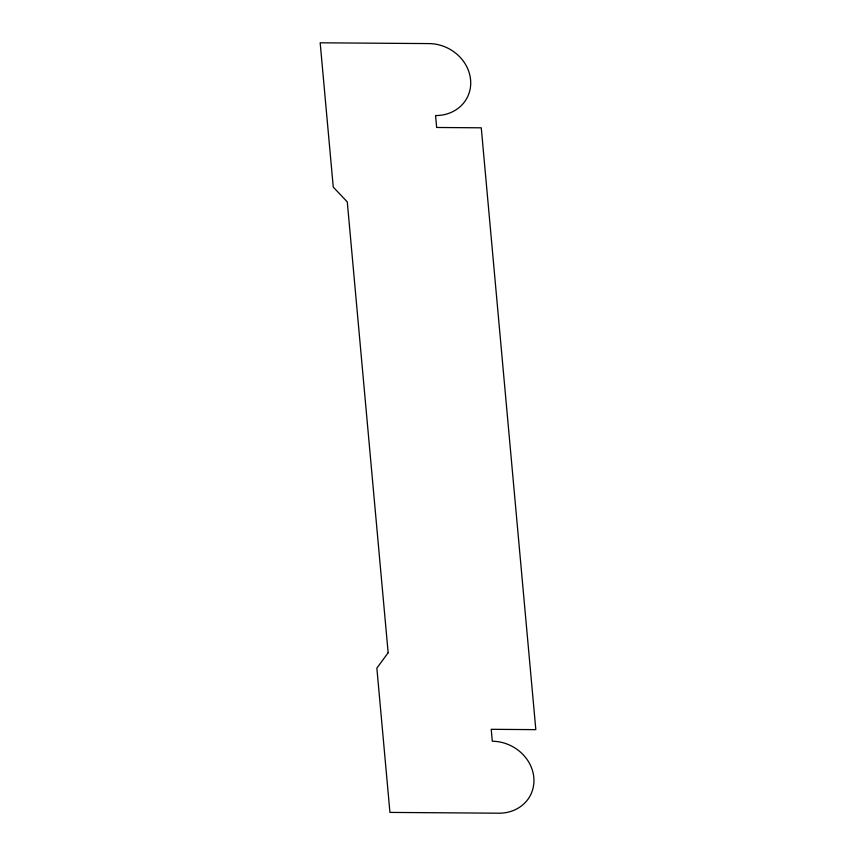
<?xml version="1.0" encoding="UTF-8"?>
<svg xmlns="http://www.w3.org/2000/svg" width="856" height="856" viewBox="0 0 856 856"><rect width="100%" height="100%" fill="white"/><g stroke="black" fill="none" stroke-linecap="round" stroke-linejoin="round"><path stroke-width="1.28" d="M388.153 652.754L376.865 668.108L389.94 812.408L498.813 813.2A39.258 35.043 27.4 0 0 533.823 777.505A39.258 35.043 27.4 0 0 492.296 741.243L491.216 729.312L535.824 729.644L481.265 127.812L436.656 127.48L435.576 115.549A39.258 35.043 27.4 0 0 470.586 79.854A39.258 35.043 27.4 0 0 429.049 43.592L320.176 42.8L333.252 187.1L347.279 201.898L388.153 652.754"/></g></svg>
